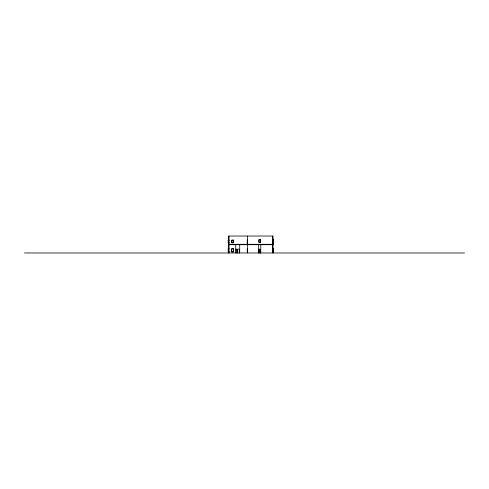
<?xml version="1.0" encoding="UTF-8"?>
<svg xmlns="http://www.w3.org/2000/svg" width="489" height="489" viewBox="0 0 489 489"><rect width="100%" height="100%" fill="white"/><g stroke="black" fill="none" stroke-linecap="round" stroke-linejoin="round"><path stroke-width="0.73" d="M272.636 239.689L273.467 239.689L273.467 244.604L272.636 244.604M272.636 239.824L273.467 239.824M229.035 240.111L228.198 240.111L228.198 242.825L229.035 242.825M228.198 240.24L229.035 240.24M272.636 242.281L273.467 242.281M272.636 242.41L273.467 242.41M228.198 242.697L229.035 242.697M228.62 244.292L273.051 244.292M272.636 244.476L273.467 244.476M228.62 244.708L273.051 244.708M229.035 248.785L228.198 248.785L228.198 251.921L229.035 251.921M272.636 248.785L273.467 248.785L273.467 251.921L272.636 251.921M228.198 248.919L229.035 248.919M272.636 248.919L273.467 248.919M236.095 249.207L239.28 249.207L239.28 252.966M228.198 251.792L229.035 251.792M272.636 251.792L273.467 251.792M24.45 252.966L464.55 252.966M273.051 252.966L273.051 236.034L228.62 236.034L228.62 252.966M272.636 236.034L272.636 252.966M260.759 244.708L260.759 252.966M260.496 252.966L260.496 249.207L258.932 249.207L258.932 252.966M259.775 249.213L259.775 252.966M258.669 244.708L258.669 252.966M247.648 236.034L247.648 252.966M247.226 239.897L247.226 244.604M247.226 248.785L247.226 251.921M239.702 244.708L239.702 252.966M237.403 249.213L237.403 252.966M237.141 249.207L237.141 252.966M236.144 249.207L236.144 252.966M235.729 244.708L235.729 252.966M229.035 236.034L229.035 244.292M229.035 244.708L229.035 252.966M260.551 239.689L258.877 239.689L258.877 242.41L260.551 242.41L260.551 239.689M260.423 239.824L259.011 239.824L259.011 242.281L260.423 242.281L260.423 239.824M233.43 240.111L231.755 240.111L231.755 242.825L233.43 242.825L233.43 240.111M233.296 240.24L231.884 240.24L231.884 242.697L233.296 242.697L233.296 240.24M233.638 248.785L231.548 248.785L231.548 251.921L233.638 251.921L233.638 248.785M233.504 248.919L231.676 248.919L231.676 251.792L233.504 251.792L233.504 248.919"/></g></svg>
